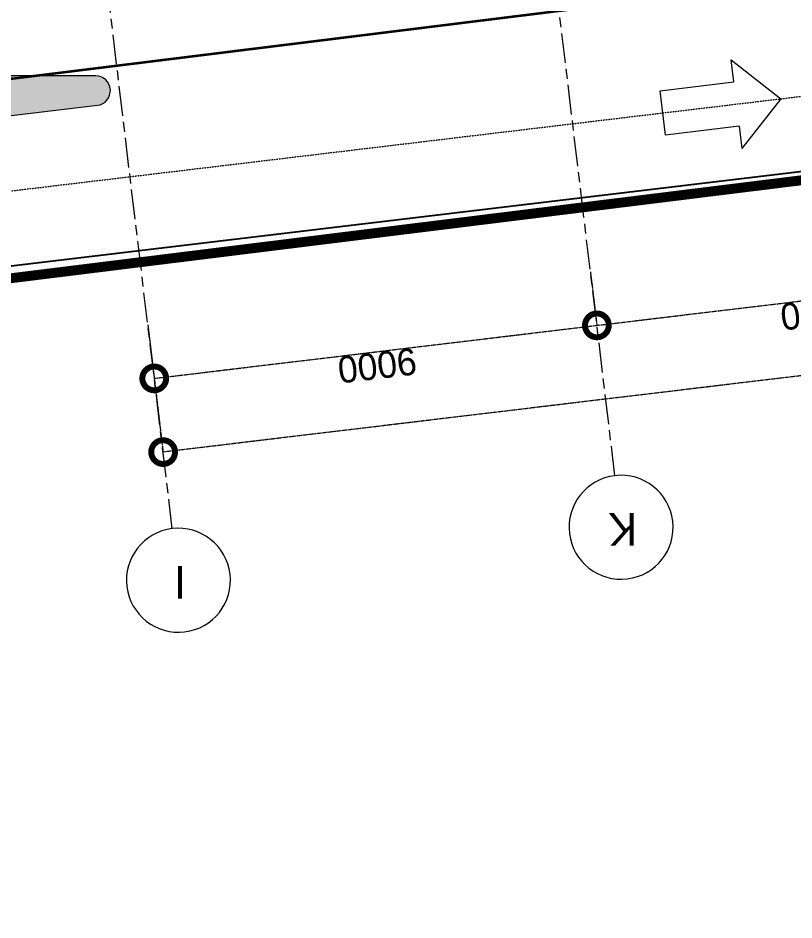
# Model space of a CAD drawing. Header units: millimetres. Extents: x -100356 to 314685, y 446 to 1273965.
# Drawn here: x 89989 to 105653, y 485654 to 503874 of the extents above; entities that cross this region are included whole.
import ezdxf
from ezdxf.xclip import XClip

# ---------------------------------------------------------------- set-up
doc = ezdxf.new("R2010")
doc.units = ezdxf.units.MM
doc.header["$XCLIPFRAME"] = 2
for name, pattern in [('20180221 BF$0$DASHDOT', [1, 0.5, -0.25, 0, -0.25]), ('DASHED2', [0.375, 0.25, -0.125]), ('gf$0$CENTER2', [28.575, 19.05, -3.175, 3.175, -3.175]), ('gf$0$Dash', [6, 3, -3]), ('gf$0$Kume - Grid Line', [10.5, 6, -1.25, 2, -1.25])]:
    doc.linetypes.add(name, pattern=pattern)
doc.layers.get('DEFPOINTS').update_dxf_attribs({"lineweight": 13})
doc.layers.add('20180221 BF$0$10', color=1, linetype='Continuous')
doc.layers.add('20180221 BF$0$TREE', color=99, linetype='Continuous')
for name, color, linetype, lineweight in [('20180221 BF$0$setback', 1, 'Continuous', 13), ('20180221 BF$0$TUONG 2', 2, 'Continuous', 25), ('20180330-Ascent Plaza-TP-Ban ve so bo$0$KÍNH', 150, 'Continuous', 9), ('@ color hatch', 7, 'Continuous', 13), ('b1$0$A-_DETA----_E', 8, 'Continuous', 9), ('gf$0$A-_ANOT----_A', 7, 'Continuous', 5), ('gf$0$A-_DETA----_E', 8, 'Continuous', 9), ('gf$0$A.Axis', 251, 'gf$0$CENTER2', 13), ('gf$0$Core - tb$0$1-thaythuong', 9, 'Continuous', 13), ('gf$0$S-_ANOTGRID_E', 7, 'Continuous', 5), ('GJ', 1, 'Continuous', 13)]:
    doc.layers.add(name, color=color, linetype=linetype, lineweight=lineweight)
doc.styles.add('gf$0$Arial_2', font='Font - TrueType - Arial.ttf', dxfattribs={"width": 0.95, "height": 660})
doc.styles.add('gf$0$Arial_4', font='Font - TrueType - Arial.ttf', dxfattribs={"width": 0.95, "height": 540})
doc.dimstyles.new('gf$0$A3_-_A4_1', dxfattribs={"dimscale": 304.8, "dimtxt": 550.940076, "dimasz": 3.149606, "dimexe": 0, "dimexo": 0.0625, "dimgap": 0, "dimtad": 1, "dimdec": 0, "dimzin": 0, "dimdsep": 46, "dimtxsty": 'gf$0$Arial_4', "dimblk1": 'gf$0$_DotSmall', "dimblk2": 'gf$0$_DotSmall', "dimsah": 1, "dimcen": 0.09, "dimazin": 0, "dimtfac": 1, "dimtdec": 4, "dimtix": 1, "dimtmove": 0, "dimatfit": 3, "dimfxl": 4.92126, "dimfxlon": 1, "dimtvp": 1, "dimtolj": 1, "dimtzin": 0, "dimarcsym": 2})

# ---------------------------------------------------------------- blocks, each defined once
blk = doc.blocks.new('gf$0$KUME - Arrow dicrection vehicle - In-1669013-IDEA-1st Storey')
at = {"layer": 'gf$0$Core - tb$0$1-thaythuong'}
for p, q in [((-3, 0), (0, 3)), ((0, 3), (3, 0)), ((-1.5, 0), (-3, 0)), ((-1.5, -5), (-1.5, 0)), ((1.5, 0), (3, 0)), ((1.5, 0), (1.5, -5)), ((1.5, -5), (-1.5, -5))]:
    blk.add_line(p, q, dxfattribs=at)
blk = doc.blocks.new('gf$0$Grid - Head-174378-IDEA-1st Storey')
at = {"layer": 'gf$0$S-_ANOTGRID_E', "lineweight": 15}
for start, end in [(360, 180), (180, 360)]:
    blk.add_arc((0, -0.176), 3.5, start, end, dxfattribs=at)
blk = doc.blocks.new('gf$0$_DotSmall')
at = {"color": 0, "linetype": 'ByBlock', "const_width": 0.5}
blk.add_lwpolyline([(-0.0625, 0, 1), (0.0625, 0, 1)], format="xyb", close=True, dxfattribs=at)
blk = doc.blocks.new('*D625')
at = {"layer": 'DEFPOINTS', "color": 0, "transparency": 16777216}
for p in [(-27034, 23458), (-17966, 23427), (-26902, 22357)]:
    blk.add_point(p, dxfattribs=at)
at = {"layer": 'gf$0$A.Axis', "color": 0, "lineweight": -2, "transparency": 16777216}
for p, q in [((-18098, 24529), (-27034, 23458)), ((-17969, 23446), (-18098, 24529)), ((-26905, 22376), (-27034, 23458))]:
    blk.add_line(p, q, dxfattribs=at)
at = {"layer": 'gf$0$A.Axis', "color": 0, "lineweight": -2, "transparency": 16777216, "xscale": 960, "yscale": 960, "zscale": 960}
for p, rotation in [((-18098, 24529), 6.830649259432037), ((-27034, 23458), 186.8306492594321)]:
    blk.add_blockref('gf$0$_DotSmall', p, dxfattribs=dict(at, rotation=rotation))
at = {"layer": 'gf$0$A.Axis', "color": 0, "transparency": 16777216, "insert": (-22599, 24267), "char_height": 540, "attachment_point": 5, "rotation": 6.8306, "style": 'gf$0$Arial_4'}
blk.add_mtext('\\A1;9000', dxfattribs=at)
blk = doc.blocks.new('*D626')
at = {"layer": 'DEFPOINTS', "color": 0, "transparency": 16777216}
for p in [(-35970, 22388), (-26902, 22357), (-35882, 21653)]:
    blk.add_point(p, dxfattribs=at)
at = {"layer": 'gf$0$A.Axis', "color": 0, "lineweight": -2, "transparency": 16777216}
for p, q in [((-27034, 23458), (-35970, 22388)), ((-26905, 22376), (-27034, 23458)), ((-35885, 21672), (-35970, 22388))]:
    blk.add_line(p, q, dxfattribs=at)
at = {"layer": 'gf$0$A.Axis', "color": 0, "lineweight": -2, "transparency": 16777216, "xscale": 960, "yscale": 960, "zscale": 960}
for p, rotation in [((-27034, 23458), 6.830649259432438), ((-35970, 22388), 186.8306492594324)]:
    blk.add_blockref('gf$0$_DotSmall', p, dxfattribs=dict(at, rotation=rotation))
at = {"layer": 'gf$0$A.Axis', "color": 0, "transparency": 16777216, "insert": (-31535, 23197), "char_height": 540, "attachment_point": 5, "rotation": 6.8306, "style": 'gf$0$Arial_4'}
blk.add_mtext('\\A1;9000', dxfattribs=at)
blk = doc.blocks.new('*D630')
at = {"layer": 'DEFPOINTS', "color": 0, "transparency": 16777216}
for p in [(-18277, 26018), (-18010, 23794), (-62691, 18442)]:
    blk.add_point(p, dxfattribs=at)
at = {"layer": 'gf$0$A.Axis', "color": 0, "lineweight": -2, "transparency": 16777216}
for p, q in [((-62957, 20666), (-18277, 26018)), ((-18012, 23812), (-18277, 26018)), ((-62693, 18460), (-62957, 20666))]:
    blk.add_line(p, q, dxfattribs=at)
at = {"layer": 'gf$0$A.Axis', "color": 0, "lineweight": -2, "transparency": 16777216, "xscale": 960, "yscale": 960, "zscale": 960}
for p, rotation in [((-18277, 26018), 6.830649259234066), ((-62957, 20666), 186.8306492592341)]:
    blk.add_blockref('gf$0$_DotSmall', p, dxfattribs=dict(at, rotation=rotation))
at = {"layer": 'gf$0$A.Axis', "color": 0, "transparency": 16777216, "insert": (-40650, 23616), "char_height": 540, "attachment_point": 5, "rotation": 6.8306, "style": 'gf$0$Arial_4'}
blk.add_mtext('\\A1;45000', dxfattribs=at)
blk = doc.blocks.new('SITE')
at = {"layer": 'GJ', "color": 2, "linetype": 'DASHED2', "ltscale": 200, "const_width": 50, "elevation": 0}
blk.add_lwpolyline([(-1161, 11823), (38572, 16750), (72294, 20682), (72666, 20725), (70992, 24794), (67559, 33009), (67489, 32988), (63297, 41856), (55641, 39398), (32498, 31969), (30483, 38296), (27912, 37566), (20347, 35807), (-531, 30760), (-1186, 35377)], dxfattribs=at)
blk = doc.blocks.new('20180221 BF$0$hientrang')
at = {"layer": '20180221 BF$0$10', "color": 1, "linetype": 'Continuous'}
blk.add_line((-98301, 45606, 0), (-91530, 9756, 0), dxfattribs=at)
at = {"layer": '20180221 BF$0$10', "color": 1}
blk.add_line((-98301, 45606, 0), (-91530, 9756, 0), dxfattribs=at)
at = {"layer": '20180221 BF$0$setback', "color": 1, "linetype": '20180221 BF$0$DASHDOT', "ltscale": 200, "const_width": 200, "elevation": 0}
blk.add_lwpolyline([(-64687, 107633), (-71608, 106512), (-73129, 105984), (-73130, 105414), (-77140, 104869), (-77250, 105249), (-77680, 105219), (-77900, 105350), (-82200, 105085), (-86230, 104910), (-87270, 104902), (-90121, 104815), (-91714, 102077), (-92674, 102048), (-92312, 95898), (-95312, 95702), (-99272, 95417), (-103263, 95232), (-108843, 94729), (-111844, 94613), (-113704, 94445), (-110540, 43326), (-98301, 45606), (-91530, 9756)], dxfattribs=at)
blk = doc.blocks.new('gf$0$grid tower-gf')
at = {"layer": 'gf$0$A.Axis', "linetype": 'gf$0$Kume - Grid Line', "lineweight": 9, "ltscale": 100}
for p, q in [((-18461.9, 27564.9), (-14200, -8014.8)), ((-27398, 26494.5), (-23136.1, -9085.2))]:
    blk.add_line(p, q, dxfattribs=at)
at = {"layer": 'gf$0$A.Axis', "lineweight": 15, "xscale": 299.9999999999997, "yscale": 299.9999999999997, "zscale": 299.9999999999997, "rotation": 186.8306492592334}
for p in [(-18580.5, 28554.9), (-27516.6, 27484.5)]:
    blk.add_blockref('gf$0$Grid - Head-174378-IDEA-1st Storey', p, dxfattribs=at)
at = {"layer": 'gf$0$A.Axis', "char_height": 660, "width": 751.451, "attachment_point": 2, "line_spacing_factor": 0.941778, "style": 'gf$0$Arial_2'}
for s, insert in [('I', (-18619.5, 28977.1)), ('K', (-27555.6, 27906.7))]:
    blk.add_mtext(s, dxfattribs=dict(at, insert=insert))
at = {"layer": 'gf$0$A.Axis'}
for p1, p2, distance, override, picture, middle in [((-62690.7, 18441.5), (-18010.2, 23793.6), 2240.5, {"dimpost": '<>', "dimtmove": 1, "dimfxl": 8550}, '*D630', (-40649.7, 23615.9)), ((-17966.3, 23427.1), (-26902.4, 22356.7), -1109.6, {"dimpost": '<>', "dimfxl": 8550}, '*D625', (-22599.1, 24267.3))]:
    dim = blk.add_aligned_dim(p1=p1, p2=p2, distance=distance, dimstyle='gf$0$A3_-_A4_1', override=override, dxfattribs=at)
    dim.commit()
    dim.dimension.update_dxf_attribs({"geometry": picture, "text_midpoint": middle})
dim = blk.add_linear_dim(base=(-35970.5, 22388), p1=(-26902.4, 22356.7), p2=(-35882.4, 21652.7), angle=6.83065, dimstyle='gf$0$A3_-_A4_1', override={"dimpost": '<>', "dimtmove": 1, "dimfxl": 8550}, dxfattribs=at)
dim.commit()
dim.dimension.update_dxf_attribs({"geometry": '*D626', "text_midpoint": (-31535.2, 23196.9)})

msp = doc.modelspace()

# ---------------------------------------------------------------- hatches: boundary and pattern name
at = {"layer": '@ color hatch', "ltscale": 0.5}
h = msp.add_hatch(dxfattribs=at)
h.set_pattern_fill('CROSS', color=139, scale=300)
h.set_pattern_definition([(0, (403133.136, 611737.235), (75, 75), [37.5, -112.5]), (90, (403151.886, 611718.485), (-75, 75), [37.5, -112.5])])
edge = h.paths.add_edge_path()
edge.add_line((89436.4, 521620.8), (87938.5, 521231.2))
edge.add_arc((86679.7, 526070.1), 5000, 219.00149, 284.58167, ccw=False)
edge.add_line((82794, 522923.4), (81729.3, 522923.4))
edge.add_line((81729.3, 522923.4), (79041, 532423.4))
edge.add_line((79041, 532423.4), (42090.8, 532423.4))
edge.add_line((42090.8, 532423.4), (42090.8, 532512.6))
edge.add_arc((42490.8, 532512.4), 400, 90.39875, 179.96816, ccw=False)
edge.add_line((42488, 532912.4), (76917.8, 533152))
edge.add_arc((76942, 529679.8), 3472.2, 7.67833, 90.39875, ccw=False)
edge.add_line((80383.1, 530143.8), (80769.8, 527418.8))
edge.add_arc((87700.5, 528402.3), 7000.1, 188.07709, 284.35817)
edge = h.paths.add_edge_path()
edge.add_arc((87695.4, 528401.5), 3495, 188.07577, 235.93068, ccw=False)
edge.add_line((84235.1, 527910.5), (83848.4, 530635.5))
edge.add_arc((76917.8, 529652), 7000, 8.07709, 90)
edge.add_line((76917.8, 536652), (76917.6, 536667.4))
edge.add_line((76917.6, 536667.4), (84112.8, 536955.1))
edge.add_line((84112.8, 536955.1), (85737.6, 525506.4))
edge = h.paths.add_edge_path()
edge.add_line((85737.7, 525506.4), (102351.4, 529522.8))
edge.add_line((102351.4, 529522.8), (109839.3, 531263.4))
edge.add_line((109839.3, 531263.4), (116045.9, 533026.6))
edge.add_line((116045.9, 533026.6), (118020, 526826.4))
edge.add_arc((119619.7, 529939.4), 3500, 216.35249, 242.80246, ccw=False)
edge.add_arc((111163.1, 523715.5), 7000, 36.35249, 102.75231)
edge.add_line((109618, 530542.8), (88525.7, 525000.4))
edge.add_arc((87703.2, 528402.3), 3500, 235.83425, 283.59075, ccw=False)
edge = h.paths.add_edge_path()
edge.add_line((118016.9, 526825.3), (137345.4, 533030.3))
edge.add_line((137345.4, 533030.3), (137833, 532765.5))
edge.add_line((137833, 532765.5), (120689.5, 526606.9))
edge.add_arc((119617.7, 529951.9), 3512.6, 242.88861, 287.76602, ccw=False)
edge = h.paths.add_edge_path()
edge.add_line((97071, 507765.2), (96437.6, 506959.3))
edge.add_line((96437.6, 506959.3), (94736.4, 508296.5))
edge.add_arc((90719.6, 503186.1), 6500, 51.83222, 89.94553)
edge.add_line((90725.8, 509686.1), (89937.8, 509686.1))
edge.add_line((89937.8, 509686.1), (89937.8, 510323.3))
edge.add_line((89937.8, 510323.3), (93816.5, 510323.3))
edge.add_line((93816.5, 510323.3), (97071, 507765.2))
edge = h.paths.add_edge_path()
edge.add_line((79665.1, 509835.3), (80607.3, 510323.3))
edge.add_line((80607.3, 510323.3), (84937.8, 510323.3))
edge.add_line((84937.8, 510323.3), (84937.8, 509723.3))
edge.add_line((84937.8, 509723.3), (84791.2, 509725.4))
edge.add_arc((84721, 504795.6), 4930.3, 89.18368, 127.18723)
edge.add_line((81741, 508723.4), (80241, 508723.4))
edge.add_line((80241, 508723.4), (79665.1, 509835.3))
edge = h.paths.add_edge_path()
edge.add_line((91554.1, 502708.5), (85096.4, 502708.5))
edge.add_arc((85096.4, 497708.5), 5000, 90, 96.8669)
edge.add_line((84498.6, 502672.6), (82274.9, 502404.8))
edge.add_arc((82696.5, 498932.6), 3497.7, 96.92274, 140.01038)
edge.add_line((80016.7, 501180.4), (79997.8, 501152.2))
edge.add_arc((80247.3, 500985.5), 300, 146.24219, 281.30664)
edge.add_line((80306.1, 500691.3), (81150.5, 500860.1))
edge.add_line((81150.5, 500860.1), (91589.8, 502110.6))
edge.add_arc((91554.1, 502408.5), 300, 276.83065, 450)
h.paths.add_polyline_path([(73941.8, 501126.4), (75241.8, 501126.4), (75241.8, 507544.4), (73941.8, 507544.4)])
edge = h.paths.add_edge_path(flags=17)
edge.add_line((40779.5, 501121.8), (42692.6, 501123.4))
edge.add_arc((53136.5, 502117.6), 10491.2, 185.43737, 270.01994)
edge.add_line((53140.2, 491626.4), (67813.8, 491626.4))
edge.add_arc((67287.3, 491027.5), 797.4, -40.5689, 48.67962, ccw=False)
edge.add_arc((65269, 492825.1), 3500, 269.93669, 318.5659, ccw=False)
edge.add_line((65265.1, 489325.1), (50841.8, 489341))
edge.add_arc((50846.7, 492844.4), 3503.4, 234.45197, 269.91888, ccw=False)
edge.add_line((48809.9, 489994), (42103.1, 494789.5))
edge.add_arc((44138.9, 497636.6), 3500, 180, 234.43416, ccw=False)
edge.add_line((40638.9, 497636.6), (40779.5, 501121.8))
edge = h.paths.add_edge_path()
edge.add_line((27372.8, 515162.9), (27196.6, 510021.2))
edge.add_line((27196.6, 510021.2), (29828.2, 508257.7))
edge.add_line((29828.2, 508257.7), (29796.3, 507297.8))
edge.add_line((29796.3, 507297.8), (35957.2, 507270.2))
edge.add_line((35957.2, 507270.2), (35974.3, 504309.1))
edge.add_line((35974.3, 504309.1), (35929.5, 496299.2))
edge.add_line((35929.5, 496299.2), (36078.4, 490697.9))
edge.add_line((36078.4, 490697.9), (36004.4, 487696.4))
edge.add_line((36004.4, 487696.4), (36054.2, 485829.3))
edge.add_line((36054.2, 485829.3), (72942, 485774.8))
edge.add_line((72942, 485774.8), (72942, 491323.3))
edge.add_line((72942, 491323.3), (71061.6, 488875))
edge.add_arc((64850.8, 493645.1), 7831.2, 273.06105, 322.47468, ccw=False)
edge.add_line((65269, 485825.1), (50837.9, 485841))
edge.add_arc((50845.6, 492841), 7000, 234.43415, 269.9367, ccw=False)
edge.add_line((46774.2, 487146.9), (40067.4, 491942.4))
edge.add_arc((44138.9, 497636.6), 7000, 177.62767, 234.43416, ccw=False)
edge.add_line((37144.9, 497926.3), (37422.6, 504627.5))
edge.add_arc((33909.3, 504508.1), 3515.4, 1.94753, 89.8984)
edge.add_arc((34399.5, 515034.5), 7027.8, 178.9533, 266.05143, ccw=False)
edge = h.paths.add_edge_path(flags=17)
edge.add_line((32240.9, 513417.6), (32240.9, 512245.5))
edge.add_arc((34372.8, 515031.4), 3508, 232.57532, 269.97843)
edge.add_line((34371.4, 511523.4), (42098.1, 511523.4))
edge.add_line((42098.1, 511523.4), (42098.1, 513423.4))
edge.add_line((42098.1, 513423.4), (32240.9, 513417.6))
h.paths.add_polyline_path([(27674.1, 527016.5), (27687, 527215.4), (27259.7, 527243), (26871.5, 528640.4), (26469.2, 532762.1), (26469.2, 559295), (25866.1, 559191.9), (26203.5, 551702.1), (26288.1, 538646.2), (25993.3, 535582.1), (26674.5, 528603.6), (27105, 527052.6)])

# ---------------------------------------------------------------- linework, layer by layer
at = {"layer": '20180221 BF$0$TUONG 2', "ltscale": 0.5, "elevation": 0}
msp.add_lwpolyline([(85737.7, 498377.9), (137506.9, 504579.1)], dxfattribs=at)
at = {"layer": '@ color hatch', "color": 139, "ltscale": 0.5, "elevation": 0}
msp.add_lwpolyline([(91554.1, 502708.5), (85096.4, 502708.5, 0.0299715), (84498.6, 502672.6), (82274.9, 502404.8, 0.1902521), (80016.7, 501180.4), (79997.8, 501152.2, 0.6685855), (80306.1, 500691.3), (81150.5, 500860.1), (91589.8, 502110.6, 0.9420999)], format="xyb", close=True, dxfattribs=at)
at = {"layer": 'b1$0$A-_DETA----_E', "ltscale": 0.5, "const_width": 50, "elevation": 0}
msp.add_lwpolyline([(85769.9, 498111.6), (121973.6, 502555.1)], dxfattribs=at)
at = {"layer": 'gf$0$A-_DETA----_E'}
msp.add_line((85770, 498111.7, 0), (121976.7, 502601.9, 0), dxfattribs=at)
at = {"layer": 'gf$0$A-_DETA----_E', "color": 1, "linetype": 'gf$0$Dash', "elevation": 0}
msp.add_lwpolyline([(75937.5, 495017), (77907.3, 497493.8, -0.1975934), (81227.9, 499348.4), (145360.5, 507030.6)], format="xyb", dxfattribs=at)

# ---------------------------------------------------------------- block references
at = {"layer": '20180221 BF$0$TREE'}
ref = msp.add_blockref('20180221 BF$0$hientrang', (137502.3, 593331.4, 0), dxfattribs=dict(at, rotation=86.37342821610302))
XClip(ref).set_block_clipping_path([(-133148.1755428242, 112075.9558377523), (-124131.7889780848, -30182.5877385634), (-23551.8986045148, -23807.8059542924), (-32568.2851692542, 118450.7376220233)])
at = {"layer": '20180330-Ascent Plaza-TP-Ban ve so bo$0$KÍNH', "rotation": 180}
msp.add_blockref('gf$0$grid tower-gf', (74640.7, 521123.2, 0), dxfattribs=at)
at = {"layer": 'gf$0$A-_ANOT----_A', "xscale": 300.0000000000002, "yscale": 300.0000000000002, "zscale": 300.0000000000002, "rotation": 276.8306492592341}
msp.add_blockref('gf$0$KUME - Arrow dicrection vehicle - In-1669013-IDEA-1st Storey', (104492.7, 502135.2, 0), dxfattribs=at)
at = {"layer": 'GJ'}
msp.add_blockref('SITE', (82927, 489820.4, 0), dxfattribs=at)

doc.saveas('drawing.dxf')
